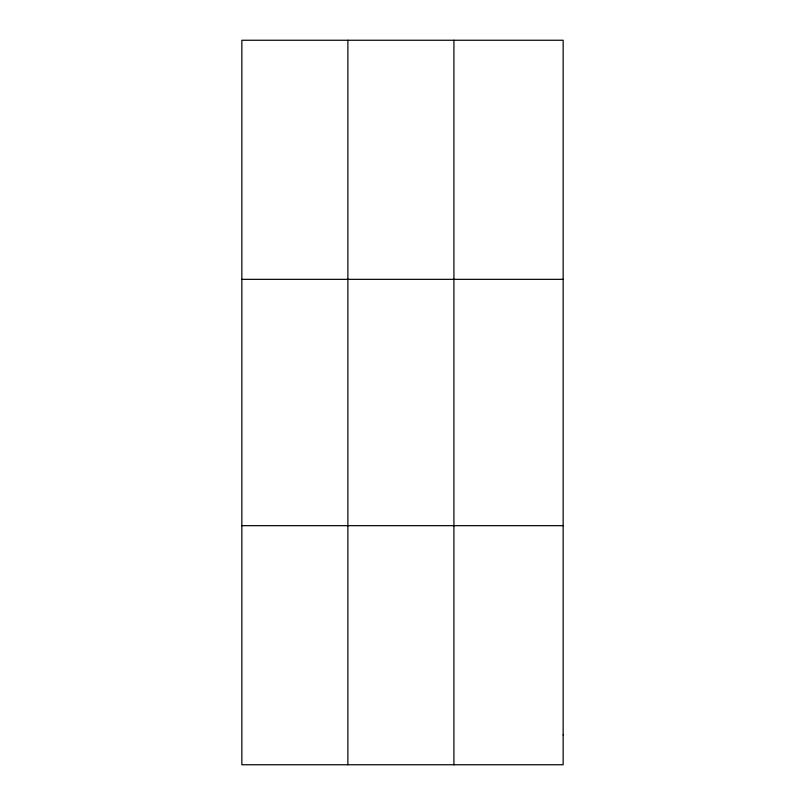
<?xml version="1.0" encoding="UTF-8"?>
<svg xmlns="http://www.w3.org/2000/svg" width="805" height="805" viewBox="0 0 805 805"><rect width="100%" height="100%" fill="white"/><g stroke="black" fill="none" stroke-linecap="round" stroke-linejoin="round"><path stroke-width="1.21" d="M347.881 764.75L347.881 40.25M453.909 764.75L453.909 40.25M241.852 279.335L563.148 279.335M241.852 525.665L563.148 525.665M563.148 734.864L563.148 764.75L241.852 764.75L241.852 40.25L563.148 40.25L563.148 734.864"/></g></svg>
